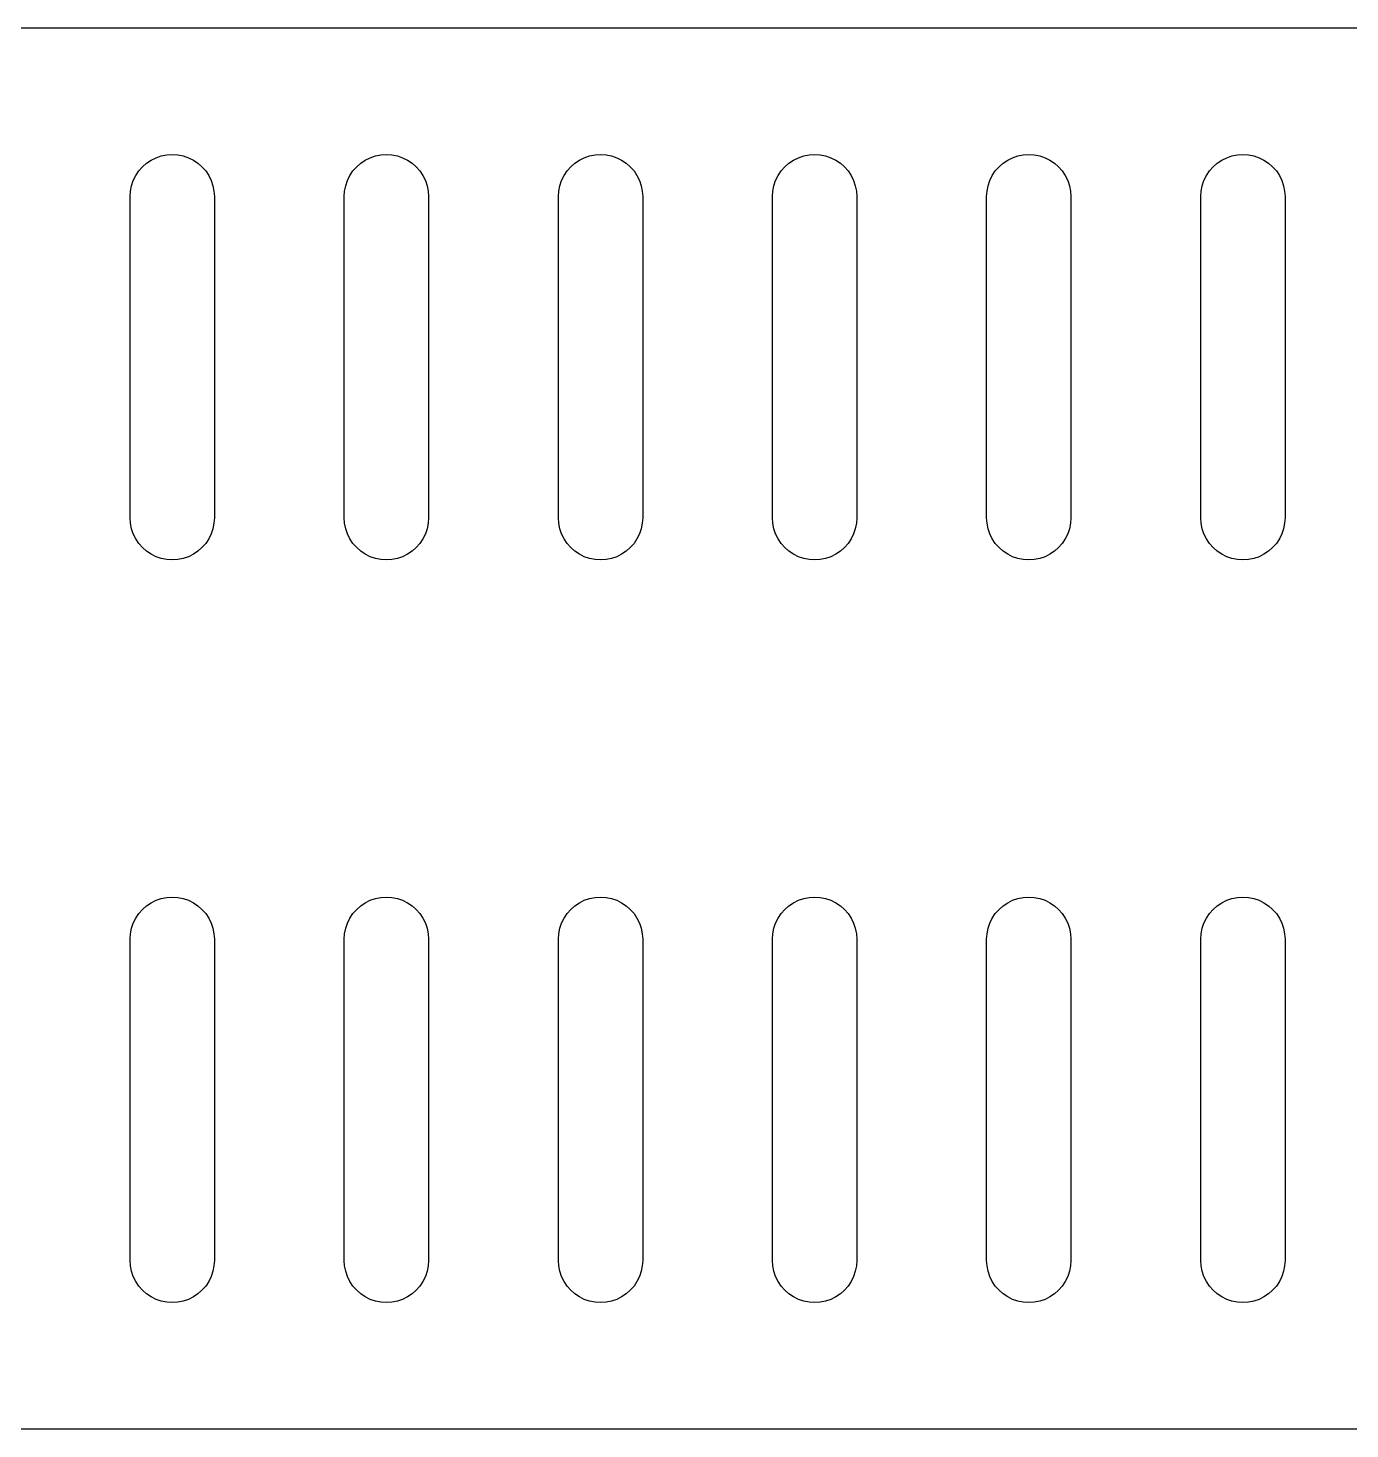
# Model space of a CAD drawing. Header units: metres. Extents: x 0 to 3190, y 0 to 479.
# Drawn here: x 2321.6 to 2384.4, y 255.7 to 322.2 of the extents above; entities that cross this region are included whole.
import ezdxf

# ---------------------------------------------------------------- set-up
doc = ezdxf.new("R2010")
doc.units = ezdxf.units.M

msp = doc.modelspace()

# ---------------------------------------------------------------- linework, layer by layer
for p, q in [((2653.6, 322.206), (2125.28, 322.206)), ((2327.07, 315.62), (2327.26, 315.792)), ((2327.26, 315.792), (2327.48, 315.938)), ((2327.48, 315.938), (2327.71, 316.053)), ((2327.71, 316.053), (2327.96, 316.137)), ((2327.96, 316.137), (2328.22, 316.189)), ((2328.22, 316.189), (2328.48, 316.206)), ((2328.48, 316.206), (2328.74, 316.189)), ((2328.74, 316.189), (2329, 316.137)), ((2329, 316.137), (2329.25, 316.053)), ((2329.25, 316.053), (2329.48, 315.938)), ((2329.48, 315.938), (2329.7, 315.792)), ((2329.7, 315.792), (2329.89, 315.62)), ((2337.23, 315.62), (2337.42, 315.792)), ((2337.42, 315.792), (2337.64, 315.938)), ((2337.64, 315.938), (2337.87, 316.053)), ((2337.87, 316.053), (2338.12, 316.137)), ((2338.12, 316.137), (2338.38, 316.189)), ((2338.38, 316.189), (2338.64, 316.206)), ((2338.64, 316.206), (2338.9, 316.189)), ((2338.9, 316.189), (2339.16, 316.137)), ((2339.16, 316.137), (2339.41, 316.053)), ((2339.41, 316.053), (2339.64, 315.938)), ((2339.64, 315.938), (2339.86, 315.792)), ((2339.86, 315.792), (2340.05, 315.62)), ((2347.39, 315.62), (2347.58, 315.792)), ((2347.58, 315.792), (2347.8, 315.938)), ((2347.8, 315.938), (2348.03, 316.053)), ((2348.03, 316.053), (2348.28, 316.137)), ((2348.28, 316.137), (2348.54, 316.189)), ((2348.54, 316.189), (2348.8, 316.206)), ((2348.8, 316.206), (2349.06, 316.189)), ((2349.06, 316.189), (2349.32, 316.137)), ((2349.32, 316.137), (2349.57, 316.053)), ((2349.57, 316.053), (2349.8, 315.938)), ((2349.8, 315.938), (2350.02, 315.792)), ((2350.02, 315.792), (2350.21, 315.62)), ((2357.55, 315.62), (2357.74, 315.792)), ((2357.74, 315.792), (2357.96, 315.938)), ((2357.96, 315.938), (2358.19, 316.053)), ((2358.19, 316.053), (2358.44, 316.137)), ((2358.44, 316.137), (2358.7, 316.189)), ((2358.7, 316.189), (2358.96, 316.206)), ((2358.96, 316.206), (2359.22, 316.189)), ((2359.22, 316.189), (2359.48, 316.137)), ((2359.48, 316.137), (2359.73, 316.053)), ((2359.73, 316.053), (2359.96, 315.938)), ((2359.96, 315.938), (2360.18, 315.792)), ((2360.18, 315.792), (2360.37, 315.62)), ((2367.71, 315.62), (2367.9, 315.792)), ((2367.9, 315.792), (2368.12, 315.938)), ((2368.12, 315.938), (2368.35, 316.053)), ((2368.35, 316.053), (2368.6, 316.137)), ((2368.6, 316.137), (2368.86, 316.189)), ((2368.86, 316.189), (2369.12, 316.206)), ((2369.12, 316.206), (2369.38, 316.189)), ((2369.38, 316.189), (2369.64, 316.137)), ((2369.64, 316.137), (2369.89, 316.053)), ((2369.89, 316.053), (2370.12, 315.938)), ((2370.12, 315.938), (2370.34, 315.792)), ((2370.34, 315.792), (2370.53, 315.62)), ((2377.87, 315.62), (2378.06, 315.792)), ((2378.06, 315.792), (2378.28, 315.938)), ((2378.28, 315.938), (2378.51, 316.053)), ((2378.51, 316.053), (2378.76, 316.137)), ((2378.76, 316.137), (2379.02, 316.189)), ((2379.02, 316.189), (2379.28, 316.206)), ((2379.28, 316.206), (2379.54, 316.189)), ((2379.54, 316.189), (2379.8, 316.137)), ((2379.8, 316.137), (2380.05, 316.053)), ((2380.05, 316.053), (2380.28, 315.938)), ((2380.28, 315.938), (2380.5, 315.792)), ((2380.5, 315.792), (2380.69, 315.62)), ((2326.63, 314.971), (2326.75, 315.206)), ((2326.75, 315.206), (2326.89, 315.423)), ((2326.89, 315.423), (2327.07, 315.62)), ((2329.89, 315.62), (2330.07, 315.423)), ((2330.07, 315.423), (2330.21, 315.206)), ((2330.21, 315.206), (2330.33, 314.971)), ((2336.79, 314.971), (2336.91, 315.206)), ((2336.91, 315.206), (2337.05, 315.423)), ((2337.05, 315.423), (2337.23, 315.62)), ((2340.05, 315.62), (2340.23, 315.423)), ((2340.23, 315.423), (2340.37, 315.206)), ((2340.37, 315.206), (2340.49, 314.971)), ((2346.95, 314.971), (2347.07, 315.206)), ((2347.07, 315.206), (2347.21, 315.423)), ((2347.21, 315.423), (2347.39, 315.62)), ((2350.21, 315.62), (2350.39, 315.423)), ((2350.39, 315.423), (2350.53, 315.206)), ((2350.53, 315.206), (2350.65, 314.971)), ((2357.11, 314.971), (2357.23, 315.206)), ((2357.23, 315.206), (2357.37, 315.423)), ((2357.37, 315.423), (2357.55, 315.62)), ((2360.37, 315.62), (2360.55, 315.423)), ((2360.55, 315.423), (2360.69, 315.206)), ((2360.69, 315.206), (2360.81, 314.971)), ((2367.27, 314.971), (2367.39, 315.206)), ((2367.39, 315.206), (2367.53, 315.423)), ((2367.53, 315.423), (2367.71, 315.62)), ((2370.53, 315.62), (2370.71, 315.423)), ((2370.71, 315.423), (2370.85, 315.206)), ((2370.85, 315.206), (2370.97, 314.971)), ((2377.43, 314.971), (2377.55, 315.206)), ((2377.55, 315.206), (2377.69, 315.423)), ((2377.69, 315.423), (2377.87, 315.62)), ((2380.69, 315.62), (2380.87, 315.423)), ((2380.87, 315.423), (2381.01, 315.206)), ((2381.01, 315.206), (2381.13, 314.971)), ((2326.48, 314.206), (2326.5, 314.467)), ((2326.5, 314.467), (2326.55, 314.723)), ((2326.55, 314.723), (2326.63, 314.971)), ((2330.33, 314.971), (2330.41, 314.723)), ((2330.41, 314.723), (2330.46, 314.467)), ((2330.46, 314.467), (2330.48, 314.206)), ((2336.64, 314.206), (2336.66, 314.467)), ((2336.66, 314.467), (2336.71, 314.723)), ((2336.71, 314.723), (2336.79, 314.971)), ((2340.49, 314.971), (2340.57, 314.723)), ((2340.57, 314.723), (2340.62, 314.467)), ((2340.62, 314.467), (2340.64, 314.206)), ((2346.8, 314.206), (2346.82, 314.467)), ((2346.82, 314.467), (2346.87, 314.723)), ((2346.87, 314.723), (2346.95, 314.971)), ((2350.65, 314.971), (2350.73, 314.723)), ((2350.73, 314.723), (2350.78, 314.467)), ((2350.78, 314.467), (2350.8, 314.206)), ((2356.96, 314.206), (2356.98, 314.467)), ((2356.98, 314.467), (2357.03, 314.723)), ((2357.03, 314.723), (2357.11, 314.971)), ((2360.81, 314.971), (2360.89, 314.723)), ((2360.89, 314.723), (2360.94, 314.467)), ((2360.94, 314.467), (2360.96, 314.206)), ((2367.12, 314.206), (2367.14, 314.467)), ((2367.14, 314.467), (2367.19, 314.723)), ((2367.19, 314.723), (2367.27, 314.971)), ((2370.97, 314.971), (2371.05, 314.723)), ((2371.05, 314.723), (2371.1, 314.467)), ((2371.1, 314.467), (2371.12, 314.206)), ((2377.28, 314.206), (2377.3, 314.467)), ((2377.3, 314.467), (2377.35, 314.723)), ((2377.35, 314.723), (2377.43, 314.971)), ((2381.13, 314.971), (2381.21, 314.723)), ((2381.21, 314.723), (2381.26, 314.467)), ((2381.26, 314.467), (2381.28, 314.206)), ((2326.48, 298.966), (2326.48, 314.206)), ((2330.48, 314.206), (2330.48, 298.966)), ((2336.64, 298.966), (2336.64, 314.206)), ((2340.64, 314.206), (2340.64, 298.966)), ((2346.8, 298.966), (2346.8, 314.206)), ((2350.8, 314.206), (2350.8, 298.966)), ((2356.96, 298.966), (2356.96, 314.206)), ((2360.96, 314.206), (2360.96, 298.966)), ((2367.12, 298.966), (2367.12, 314.206)), ((2371.12, 314.206), (2371.12, 298.966)), ((2377.28, 298.966), (2377.28, 314.206)), ((2381.28, 314.206), (2381.28, 298.966)), ((2326.5, 298.705), (2326.48, 298.966)), ((2326.55, 298.449), (2326.5, 298.705)), ((2330.46, 298.705), (2330.41, 298.449)), ((2330.48, 298.966), (2330.46, 298.705)), ((2336.66, 298.705), (2336.64, 298.966)), ((2336.71, 298.449), (2336.66, 298.705)), ((2340.62, 298.705), (2340.57, 298.449)), ((2340.64, 298.966), (2340.62, 298.705)), ((2346.82, 298.705), (2346.8, 298.966)), ((2346.87, 298.449), (2346.82, 298.705)), ((2350.78, 298.705), (2350.73, 298.449)), ((2350.8, 298.966), (2350.78, 298.705)), ((2356.98, 298.705), (2356.96, 298.966)), ((2357.03, 298.449), (2356.98, 298.705)), ((2360.94, 298.705), (2360.89, 298.449)), ((2360.96, 298.966), (2360.94, 298.705)), ((2367.14, 298.705), (2367.12, 298.966)), ((2367.19, 298.449), (2367.14, 298.705)), ((2371.1, 298.705), (2371.05, 298.449)), ((2371.12, 298.966), (2371.1, 298.705)), ((2377.3, 298.705), (2377.28, 298.966)), ((2377.35, 298.449), (2377.3, 298.705)), ((2381.26, 298.705), (2381.21, 298.449)), ((2381.28, 298.966), (2381.26, 298.705)), ((2326.63, 298.201), (2326.55, 298.449)), ((2326.75, 297.966), (2326.63, 298.201)), ((2326.89, 297.749), (2326.75, 297.966)), ((2330.21, 297.966), (2330.07, 297.749)), ((2330.33, 298.201), (2330.21, 297.966)), ((2330.41, 298.449), (2330.33, 298.201)), ((2336.79, 298.201), (2336.71, 298.449)), ((2336.91, 297.966), (2336.79, 298.201)), ((2337.05, 297.749), (2336.91, 297.966)), ((2340.37, 297.966), (2340.23, 297.749)), ((2340.49, 298.201), (2340.37, 297.966)), ((2340.57, 298.449), (2340.49, 298.201)), ((2346.95, 298.201), (2346.87, 298.449)), ((2347.07, 297.966), (2346.95, 298.201)), ((2347.21, 297.749), (2347.07, 297.966)), ((2350.53, 297.966), (2350.39, 297.749)), ((2350.65, 298.201), (2350.53, 297.966)), ((2350.73, 298.449), (2350.65, 298.201)), ((2357.11, 298.201), (2357.03, 298.449)), ((2357.23, 297.966), (2357.11, 298.201)), ((2357.37, 297.749), (2357.23, 297.966)), ((2360.69, 297.966), (2360.55, 297.749)), ((2360.81, 298.201), (2360.69, 297.966)), ((2360.89, 298.449), (2360.81, 298.201)), ((2367.27, 298.201), (2367.19, 298.449)), ((2367.39, 297.966), (2367.27, 298.201)), ((2367.53, 297.749), (2367.39, 297.966)), ((2370.85, 297.966), (2370.71, 297.749)), ((2370.97, 298.201), (2370.85, 297.966)), ((2371.05, 298.449), (2370.97, 298.201)), ((2377.43, 298.201), (2377.35, 298.449)), ((2377.55, 297.966), (2377.43, 298.201)), ((2377.69, 297.749), (2377.55, 297.966)), ((2381.01, 297.966), (2380.87, 297.749)), ((2381.13, 298.201), (2381.01, 297.966)), ((2381.21, 298.449), (2381.13, 298.201)), ((2327.07, 297.552), (2326.89, 297.749)), ((2327.26, 297.38), (2327.07, 297.552)), ((2327.48, 297.234), (2327.26, 297.38)), ((2327.71, 297.119), (2327.48, 297.234)), ((2329.48, 297.234), (2329.25, 297.119)), ((2329.7, 297.38), (2329.48, 297.234)), ((2329.89, 297.552), (2329.7, 297.38)), ((2330.07, 297.749), (2329.89, 297.552)), ((2337.23, 297.552), (2337.05, 297.749)), ((2337.42, 297.38), (2337.23, 297.552)), ((2337.64, 297.234), (2337.42, 297.38)), ((2337.87, 297.119), (2337.64, 297.234)), ((2339.64, 297.234), (2339.41, 297.119)), ((2339.86, 297.38), (2339.64, 297.234)), ((2340.05, 297.552), (2339.86, 297.38)), ((2340.23, 297.749), (2340.05, 297.552)), ((2347.39, 297.552), (2347.21, 297.749)), ((2347.58, 297.38), (2347.39, 297.552)), ((2347.8, 297.234), (2347.58, 297.38)), ((2348.03, 297.119), (2347.8, 297.234)), ((2349.8, 297.234), (2349.57, 297.119)), ((2350.02, 297.38), (2349.8, 297.234)), ((2350.21, 297.552), (2350.02, 297.38)), ((2350.39, 297.749), (2350.21, 297.552)), ((2357.55, 297.552), (2357.37, 297.749)), ((2357.74, 297.38), (2357.55, 297.552)), ((2357.96, 297.234), (2357.74, 297.38)), ((2358.19, 297.119), (2357.96, 297.234)), ((2359.96, 297.234), (2359.73, 297.119)), ((2360.18, 297.38), (2359.96, 297.234)), ((2360.37, 297.552), (2360.18, 297.38)), ((2360.55, 297.749), (2360.37, 297.552)), ((2367.71, 297.552), (2367.53, 297.749)), ((2367.9, 297.38), (2367.71, 297.552)), ((2368.12, 297.234), (2367.9, 297.38)), ((2368.35, 297.119), (2368.12, 297.234)), ((2370.12, 297.234), (2369.89, 297.119)), ((2370.34, 297.38), (2370.12, 297.234)), ((2370.53, 297.552), (2370.34, 297.38)), ((2370.71, 297.749), (2370.53, 297.552)), ((2377.87, 297.552), (2377.69, 297.749)), ((2378.06, 297.38), (2377.87, 297.552)), ((2378.28, 297.234), (2378.06, 297.38)), ((2378.51, 297.119), (2378.28, 297.234)), ((2380.28, 297.234), (2380.05, 297.119)), ((2380.5, 297.38), (2380.28, 297.234)), ((2380.69, 297.552), (2380.5, 297.38)), ((2380.87, 297.749), (2380.69, 297.552)), ((2327.96, 297.035), (2327.71, 297.119)), ((2328.22, 296.983), (2327.96, 297.035)), ((2328.48, 296.966), (2328.22, 296.983)), ((2328.74, 296.983), (2328.48, 296.966)), ((2329, 297.035), (2328.74, 296.983)), ((2329.25, 297.119), (2329, 297.035)), ((2338.12, 297.035), (2337.87, 297.119)), ((2338.38, 296.983), (2338.12, 297.035)), ((2338.64, 296.966), (2338.38, 296.983)), ((2338.9, 296.983), (2338.64, 296.966)), ((2339.16, 297.035), (2338.9, 296.983)), ((2339.41, 297.119), (2339.16, 297.035)), ((2348.28, 297.035), (2348.03, 297.119)), ((2348.54, 296.983), (2348.28, 297.035)), ((2348.8, 296.966), (2348.54, 296.983)), ((2349.06, 296.983), (2348.8, 296.966)), ((2349.32, 297.035), (2349.06, 296.983)), ((2349.57, 297.119), (2349.32, 297.035)), ((2358.44, 297.035), (2358.19, 297.119)), ((2358.7, 296.983), (2358.44, 297.035)), ((2358.96, 296.966), (2358.7, 296.983)), ((2359.22, 296.983), (2358.96, 296.966)), ((2359.48, 297.035), (2359.22, 296.983)), ((2359.73, 297.119), (2359.48, 297.035)), ((2368.6, 297.035), (2368.35, 297.119)), ((2368.86, 296.983), (2368.6, 297.035)), ((2369.12, 296.966), (2368.86, 296.983)), ((2369.38, 296.983), (2369.12, 296.966)), ((2369.64, 297.035), (2369.38, 296.983)), ((2369.89, 297.119), (2369.64, 297.035)), ((2378.76, 297.035), (2378.51, 297.119)), ((2379.02, 296.983), (2378.76, 297.035)), ((2379.28, 296.966), (2379.02, 296.983)), ((2379.54, 296.983), (2379.28, 296.966)), ((2379.8, 297.035), (2379.54, 296.983)), ((2380.05, 297.119), (2379.8, 297.035)), ((2327.07, 280.381), (2327.26, 280.553)), ((2327.26, 280.553), (2327.48, 280.698)), ((2327.48, 280.698), (2327.71, 280.814)), ((2327.71, 280.814), (2327.96, 280.898)), ((2327.96, 280.898), (2328.22, 280.949)), ((2328.22, 280.949), (2328.48, 280.966)), ((2328.48, 280.966), (2328.74, 280.949)), ((2328.74, 280.949), (2329, 280.898)), ((2329, 280.898), (2329.25, 280.814)), ((2329.25, 280.814), (2329.48, 280.698)), ((2329.48, 280.698), (2329.7, 280.553)), ((2329.7, 280.553), (2329.89, 280.381)), ((2337.23, 280.381), (2337.42, 280.553)), ((2337.42, 280.553), (2337.64, 280.698)), ((2337.64, 280.698), (2337.87, 280.814)), ((2337.87, 280.814), (2338.12, 280.898)), ((2338.12, 280.898), (2338.38, 280.949)), ((2338.38, 280.949), (2338.64, 280.966)), ((2338.64, 280.966), (2338.9, 280.949)), ((2338.9, 280.949), (2339.16, 280.898)), ((2339.16, 280.898), (2339.41, 280.814)), ((2339.41, 280.814), (2339.64, 280.698)), ((2339.64, 280.698), (2339.86, 280.553)), ((2339.86, 280.553), (2340.05, 280.381)), ((2347.39, 280.381), (2347.58, 280.553)), ((2347.58, 280.553), (2347.8, 280.698)), ((2347.8, 280.698), (2348.03, 280.814)), ((2348.03, 280.814), (2348.28, 280.898)), ((2348.28, 280.898), (2348.54, 280.949)), ((2348.54, 280.949), (2348.8, 280.966)), ((2348.8, 280.966), (2349.06, 280.949)), ((2349.06, 280.949), (2349.32, 280.898)), ((2349.32, 280.898), (2349.57, 280.814)), ((2349.57, 280.814), (2349.8, 280.698)), ((2349.8, 280.698), (2350.02, 280.553)), ((2350.02, 280.553), (2350.21, 280.381)), ((2357.55, 280.381), (2357.74, 280.553)), ((2357.74, 280.553), (2357.96, 280.698)), ((2357.96, 280.698), (2358.19, 280.814)), ((2358.19, 280.814), (2358.44, 280.898)), ((2358.44, 280.898), (2358.7, 280.949)), ((2358.7, 280.949), (2358.96, 280.966)), ((2358.96, 280.966), (2359.22, 280.949)), ((2359.22, 280.949), (2359.48, 280.898)), ((2359.48, 280.898), (2359.73, 280.814)), ((2359.73, 280.814), (2359.96, 280.698)), ((2359.96, 280.698), (2360.18, 280.553)), ((2360.18, 280.553), (2360.37, 280.381)), ((2367.71, 280.381), (2367.9, 280.553)), ((2367.9, 280.553), (2368.12, 280.698)), ((2368.12, 280.698), (2368.35, 280.814)), ((2368.35, 280.814), (2368.6, 280.898)), ((2368.6, 280.898), (2368.86, 280.949)), ((2368.86, 280.949), (2369.12, 280.966)), ((2369.12, 280.966), (2369.38, 280.949)), ((2369.38, 280.949), (2369.64, 280.898)), ((2369.64, 280.898), (2369.89, 280.814)), ((2369.89, 280.814), (2370.12, 280.698)), ((2370.12, 280.698), (2370.34, 280.553)), ((2370.34, 280.553), (2370.53, 280.381)), ((2377.87, 280.381), (2378.06, 280.553)), ((2378.06, 280.553), (2378.28, 280.698)), ((2378.28, 280.698), (2378.51, 280.814)), ((2378.51, 280.814), (2378.76, 280.898)), ((2378.76, 280.898), (2379.02, 280.949)), ((2379.02, 280.949), (2379.28, 280.966)), ((2379.28, 280.966), (2379.54, 280.949)), ((2379.54, 280.949), (2379.8, 280.898)), ((2379.8, 280.898), (2380.05, 280.814)), ((2380.05, 280.814), (2380.28, 280.698)), ((2380.28, 280.698), (2380.5, 280.553)), ((2380.5, 280.553), (2380.69, 280.381)), ((2326.63, 279.732), (2326.75, 279.966)), ((2326.75, 279.966), (2326.89, 280.184)), ((2326.89, 280.184), (2327.07, 280.381)), ((2329.89, 280.381), (2330.07, 280.184)), ((2330.07, 280.184), (2330.21, 279.966)), ((2330.21, 279.966), (2330.33, 279.732)), ((2336.79, 279.732), (2336.91, 279.966)), ((2336.91, 279.966), (2337.05, 280.184)), ((2337.05, 280.184), (2337.23, 280.381)), ((2340.05, 280.381), (2340.23, 280.184)), ((2340.23, 280.184), (2340.37, 279.966)), ((2340.37, 279.966), (2340.49, 279.732)), ((2346.95, 279.732), (2347.07, 279.966)), ((2347.07, 279.966), (2347.21, 280.184)), ((2347.21, 280.184), (2347.39, 280.381)), ((2350.21, 280.381), (2350.39, 280.184)), ((2350.39, 280.184), (2350.53, 279.966)), ((2350.53, 279.966), (2350.65, 279.732)), ((2357.11, 279.732), (2357.23, 279.966)), ((2357.23, 279.966), (2357.37, 280.184)), ((2357.37, 280.184), (2357.55, 280.381)), ((2360.37, 280.381), (2360.55, 280.184)), ((2360.55, 280.184), (2360.69, 279.966)), ((2360.69, 279.966), (2360.81, 279.732)), ((2367.27, 279.732), (2367.39, 279.966)), ((2367.39, 279.966), (2367.53, 280.184)), ((2367.53, 280.184), (2367.71, 280.381)), ((2370.53, 280.381), (2370.71, 280.184)), ((2370.71, 280.184), (2370.85, 279.966)), ((2370.85, 279.966), (2370.97, 279.732)), ((2377.43, 279.732), (2377.55, 279.966)), ((2377.55, 279.966), (2377.69, 280.184)), ((2377.69, 280.184), (2377.87, 280.381)), ((2380.69, 280.381), (2380.87, 280.184)), ((2380.87, 280.184), (2381.01, 279.966)), ((2381.01, 279.966), (2381.13, 279.732)), ((2326.48, 278.966), (2326.5, 279.227)), ((2326.5, 279.227), (2326.55, 279.484)), ((2326.55, 279.484), (2326.63, 279.732)), ((2330.33, 279.732), (2330.41, 279.484)), ((2330.41, 279.484), (2330.46, 279.227)), ((2330.46, 279.227), (2330.48, 278.966)), ((2336.64, 278.966), (2336.66, 279.227)), ((2336.66, 279.227), (2336.71, 279.484)), ((2336.71, 279.484), (2336.79, 279.732)), ((2340.49, 279.732), (2340.57, 279.484)), ((2340.57, 279.484), (2340.62, 279.227)), ((2340.62, 279.227), (2340.64, 278.966)), ((2346.8, 278.966), (2346.82, 279.227)), ((2346.82, 279.227), (2346.87, 279.484)), ((2346.87, 279.484), (2346.95, 279.732)), ((2350.65, 279.732), (2350.73, 279.484)), ((2350.73, 279.484), (2350.78, 279.227)), ((2350.78, 279.227), (2350.8, 278.966)), ((2356.96, 278.966), (2356.98, 279.227)), ((2356.98, 279.227), (2357.03, 279.484)), ((2357.03, 279.484), (2357.11, 279.732)), ((2360.81, 279.732), (2360.89, 279.484)), ((2360.89, 279.484), (2360.94, 279.227)), ((2360.94, 279.227), (2360.96, 278.966)), ((2367.12, 278.966), (2367.14, 279.227)), ((2367.14, 279.227), (2367.19, 279.484)), ((2367.19, 279.484), (2367.27, 279.732)), ((2370.97, 279.732), (2371.05, 279.484)), ((2371.05, 279.484), (2371.1, 279.227)), ((2371.1, 279.227), (2371.12, 278.966)), ((2377.28, 278.966), (2377.3, 279.227)), ((2377.3, 279.227), (2377.35, 279.484)), ((2377.35, 279.484), (2377.43, 279.732)), ((2381.13, 279.732), (2381.21, 279.484)), ((2381.21, 279.484), (2381.26, 279.227)), ((2381.26, 279.227), (2381.28, 278.966)), ((2326.48, 263.727), (2326.48, 278.966)), ((2330.48, 278.966), (2330.48, 263.727)), ((2336.64, 263.727), (2336.64, 278.966)), ((2340.64, 278.966), (2340.64, 263.727)), ((2346.8, 263.727), (2346.8, 278.966)), ((2350.8, 278.966), (2350.8, 263.727)), ((2356.96, 263.727), (2356.96, 278.966)), ((2360.96, 278.966), (2360.96, 263.727)), ((2367.12, 263.727), (2367.12, 278.966)), ((2371.12, 278.966), (2371.12, 263.727)), ((2377.28, 263.727), (2377.28, 278.966)), ((2381.28, 278.966), (2381.28, 263.727)), ((2326.5, 263.466), (2326.48, 263.727)), ((2326.55, 263.209), (2326.5, 263.466)), ((2330.46, 263.466), (2330.41, 263.209)), ((2330.48, 263.727), (2330.46, 263.466)), ((2336.66, 263.466), (2336.64, 263.727)), ((2336.71, 263.209), (2336.66, 263.466)), ((2340.62, 263.466), (2340.57, 263.209)), ((2340.64, 263.727), (2340.62, 263.466)), ((2346.82, 263.466), (2346.8, 263.727)), ((2346.87, 263.209), (2346.82, 263.466)), ((2350.78, 263.466), (2350.73, 263.209)), ((2350.8, 263.727), (2350.78, 263.466)), ((2356.98, 263.466), (2356.96, 263.727)), ((2357.03, 263.209), (2356.98, 263.466)), ((2360.94, 263.466), (2360.89, 263.209)), ((2360.96, 263.727), (2360.94, 263.466)), ((2367.14, 263.466), (2367.12, 263.727)), ((2367.19, 263.209), (2367.14, 263.466)), ((2371.1, 263.466), (2371.05, 263.209)), ((2371.12, 263.727), (2371.1, 263.466)), ((2377.3, 263.466), (2377.28, 263.727)), ((2377.35, 263.209), (2377.3, 263.466)), ((2381.26, 263.466), (2381.21, 263.209)), ((2381.28, 263.727), (2381.26, 263.466)), ((2326.63, 262.962), (2326.55, 263.209)), ((2326.75, 262.727), (2326.63, 262.962)), ((2326.89, 262.51), (2326.75, 262.727)), ((2330.21, 262.727), (2330.07, 262.51)), ((2330.33, 262.962), (2330.21, 262.727)), ((2330.41, 263.209), (2330.33, 262.962)), ((2336.79, 262.962), (2336.71, 263.209)), ((2336.91, 262.727), (2336.79, 262.962)), ((2337.05, 262.51), (2336.91, 262.727)), ((2340.37, 262.727), (2340.23, 262.51)), ((2340.49, 262.962), (2340.37, 262.727)), ((2340.57, 263.209), (2340.49, 262.962)), ((2346.95, 262.962), (2346.87, 263.209)), ((2347.07, 262.727), (2346.95, 262.962)), ((2347.21, 262.51), (2347.07, 262.727)), ((2350.53, 262.727), (2350.39, 262.51)), ((2350.65, 262.962), (2350.53, 262.727)), ((2350.73, 263.209), (2350.65, 262.962)), ((2357.11, 262.962), (2357.03, 263.209)), ((2357.23, 262.727), (2357.11, 262.962)), ((2357.37, 262.51), (2357.23, 262.727)), ((2360.69, 262.727), (2360.55, 262.51)), ((2360.81, 262.962), (2360.69, 262.727)), ((2360.89, 263.209), (2360.81, 262.962)), ((2367.27, 262.962), (2367.19, 263.209)), ((2367.39, 262.727), (2367.27, 262.962)), ((2367.53, 262.51), (2367.39, 262.727)), ((2370.85, 262.727), (2370.71, 262.51)), ((2370.97, 262.962), (2370.85, 262.727)), ((2371.05, 263.209), (2370.97, 262.962)), ((2377.43, 262.962), (2377.35, 263.209)), ((2377.55, 262.727), (2377.43, 262.962)), ((2377.69, 262.51), (2377.55, 262.727)), ((2381.01, 262.727), (2380.87, 262.51)), ((2381.13, 262.962), (2381.01, 262.727)), ((2381.21, 263.209), (2381.13, 262.962)), ((2327.07, 262.313), (2326.89, 262.51)), ((2327.26, 262.14), (2327.07, 262.313)), ((2327.48, 261.995), (2327.26, 262.14)), ((2327.71, 261.879), (2327.48, 261.995)), ((2329.48, 261.995), (2329.25, 261.879)), ((2329.7, 262.14), (2329.48, 261.995)), ((2329.89, 262.313), (2329.7, 262.14)), ((2330.07, 262.51), (2329.89, 262.313)), ((2337.23, 262.313), (2337.05, 262.51)), ((2337.42, 262.14), (2337.23, 262.313)), ((2337.64, 261.995), (2337.42, 262.14)), ((2337.87, 261.879), (2337.64, 261.995)), ((2339.64, 261.995), (2339.41, 261.879)), ((2339.86, 262.14), (2339.64, 261.995)), ((2340.05, 262.313), (2339.86, 262.14)), ((2340.23, 262.51), (2340.05, 262.313)), ((2347.39, 262.313), (2347.21, 262.51)), ((2347.58, 262.14), (2347.39, 262.313)), ((2347.8, 261.995), (2347.58, 262.14)), ((2348.03, 261.879), (2347.8, 261.995)), ((2349.8, 261.995), (2349.57, 261.879)), ((2350.02, 262.14), (2349.8, 261.995)), ((2350.21, 262.313), (2350.02, 262.14)), ((2350.39, 262.51), (2350.21, 262.313)), ((2357.55, 262.313), (2357.37, 262.51)), ((2357.74, 262.14), (2357.55, 262.313)), ((2357.96, 261.995), (2357.74, 262.14)), ((2358.19, 261.879), (2357.96, 261.995)), ((2359.96, 261.995), (2359.73, 261.879)), ((2360.18, 262.14), (2359.96, 261.995)), ((2360.37, 262.313), (2360.18, 262.14)), ((2360.55, 262.51), (2360.37, 262.313)), ((2367.71, 262.313), (2367.53, 262.51)), ((2367.9, 262.14), (2367.71, 262.313)), ((2368.12, 261.995), (2367.9, 262.14)), ((2368.35, 261.879), (2368.12, 261.995)), ((2370.12, 261.995), (2369.89, 261.879)), ((2370.34, 262.14), (2370.12, 261.995)), ((2370.53, 262.313), (2370.34, 262.14)), ((2370.71, 262.51), (2370.53, 262.313)), ((2377.87, 262.313), (2377.69, 262.51)), ((2378.06, 262.14), (2377.87, 262.313)), ((2378.28, 261.995), (2378.06, 262.14)), ((2378.51, 261.879), (2378.28, 261.995)), ((2380.28, 261.995), (2380.05, 261.879)), ((2380.5, 262.14), (2380.28, 261.995)), ((2380.69, 262.313), (2380.5, 262.14)), ((2380.87, 262.51), (2380.69, 262.313)), ((2327.96, 261.795), (2327.71, 261.879)), ((2328.22, 261.744), (2327.96, 261.795)), ((2328.48, 261.727), (2328.22, 261.744)), ((2328.74, 261.744), (2328.48, 261.727)), ((2329, 261.795), (2328.74, 261.744)), ((2329.25, 261.879), (2329, 261.795)), ((2338.12, 261.795), (2337.87, 261.879)), ((2338.38, 261.744), (2338.12, 261.795)), ((2338.64, 261.727), (2338.38, 261.744)), ((2338.9, 261.744), (2338.64, 261.727)), ((2339.16, 261.795), (2338.9, 261.744)), ((2339.41, 261.879), (2339.16, 261.795)), ((2348.28, 261.795), (2348.03, 261.879)), ((2348.54, 261.744), (2348.28, 261.795)), ((2348.8, 261.727), (2348.54, 261.744)), ((2349.06, 261.744), (2348.8, 261.727)), ((2349.32, 261.795), (2349.06, 261.744)), ((2349.57, 261.879), (2349.32, 261.795)), ((2358.44, 261.795), (2358.19, 261.879)), ((2358.7, 261.744), (2358.44, 261.795)), ((2358.96, 261.727), (2358.7, 261.744)), ((2359.22, 261.744), (2358.96, 261.727)), ((2359.48, 261.795), (2359.22, 261.744)), ((2359.73, 261.879), (2359.48, 261.795)), ((2368.6, 261.795), (2368.35, 261.879)), ((2368.86, 261.744), (2368.6, 261.795)), ((2369.12, 261.727), (2368.86, 261.744)), ((2369.38, 261.744), (2369.12, 261.727)), ((2369.64, 261.795), (2369.38, 261.744)), ((2369.89, 261.879), (2369.64, 261.795)), ((2378.76, 261.795), (2378.51, 261.879)), ((2379.02, 261.744), (2378.76, 261.795)), ((2379.28, 261.727), (2379.02, 261.744)), ((2379.54, 261.744), (2379.28, 261.727)), ((2379.8, 261.795), (2379.54, 261.744)), ((2380.05, 261.879), (2379.8, 261.795)), ((2125.28, 255.727), (2653.6, 255.727))]:
    msp.add_line(p, q)

doc.saveas('drawing.dxf')
